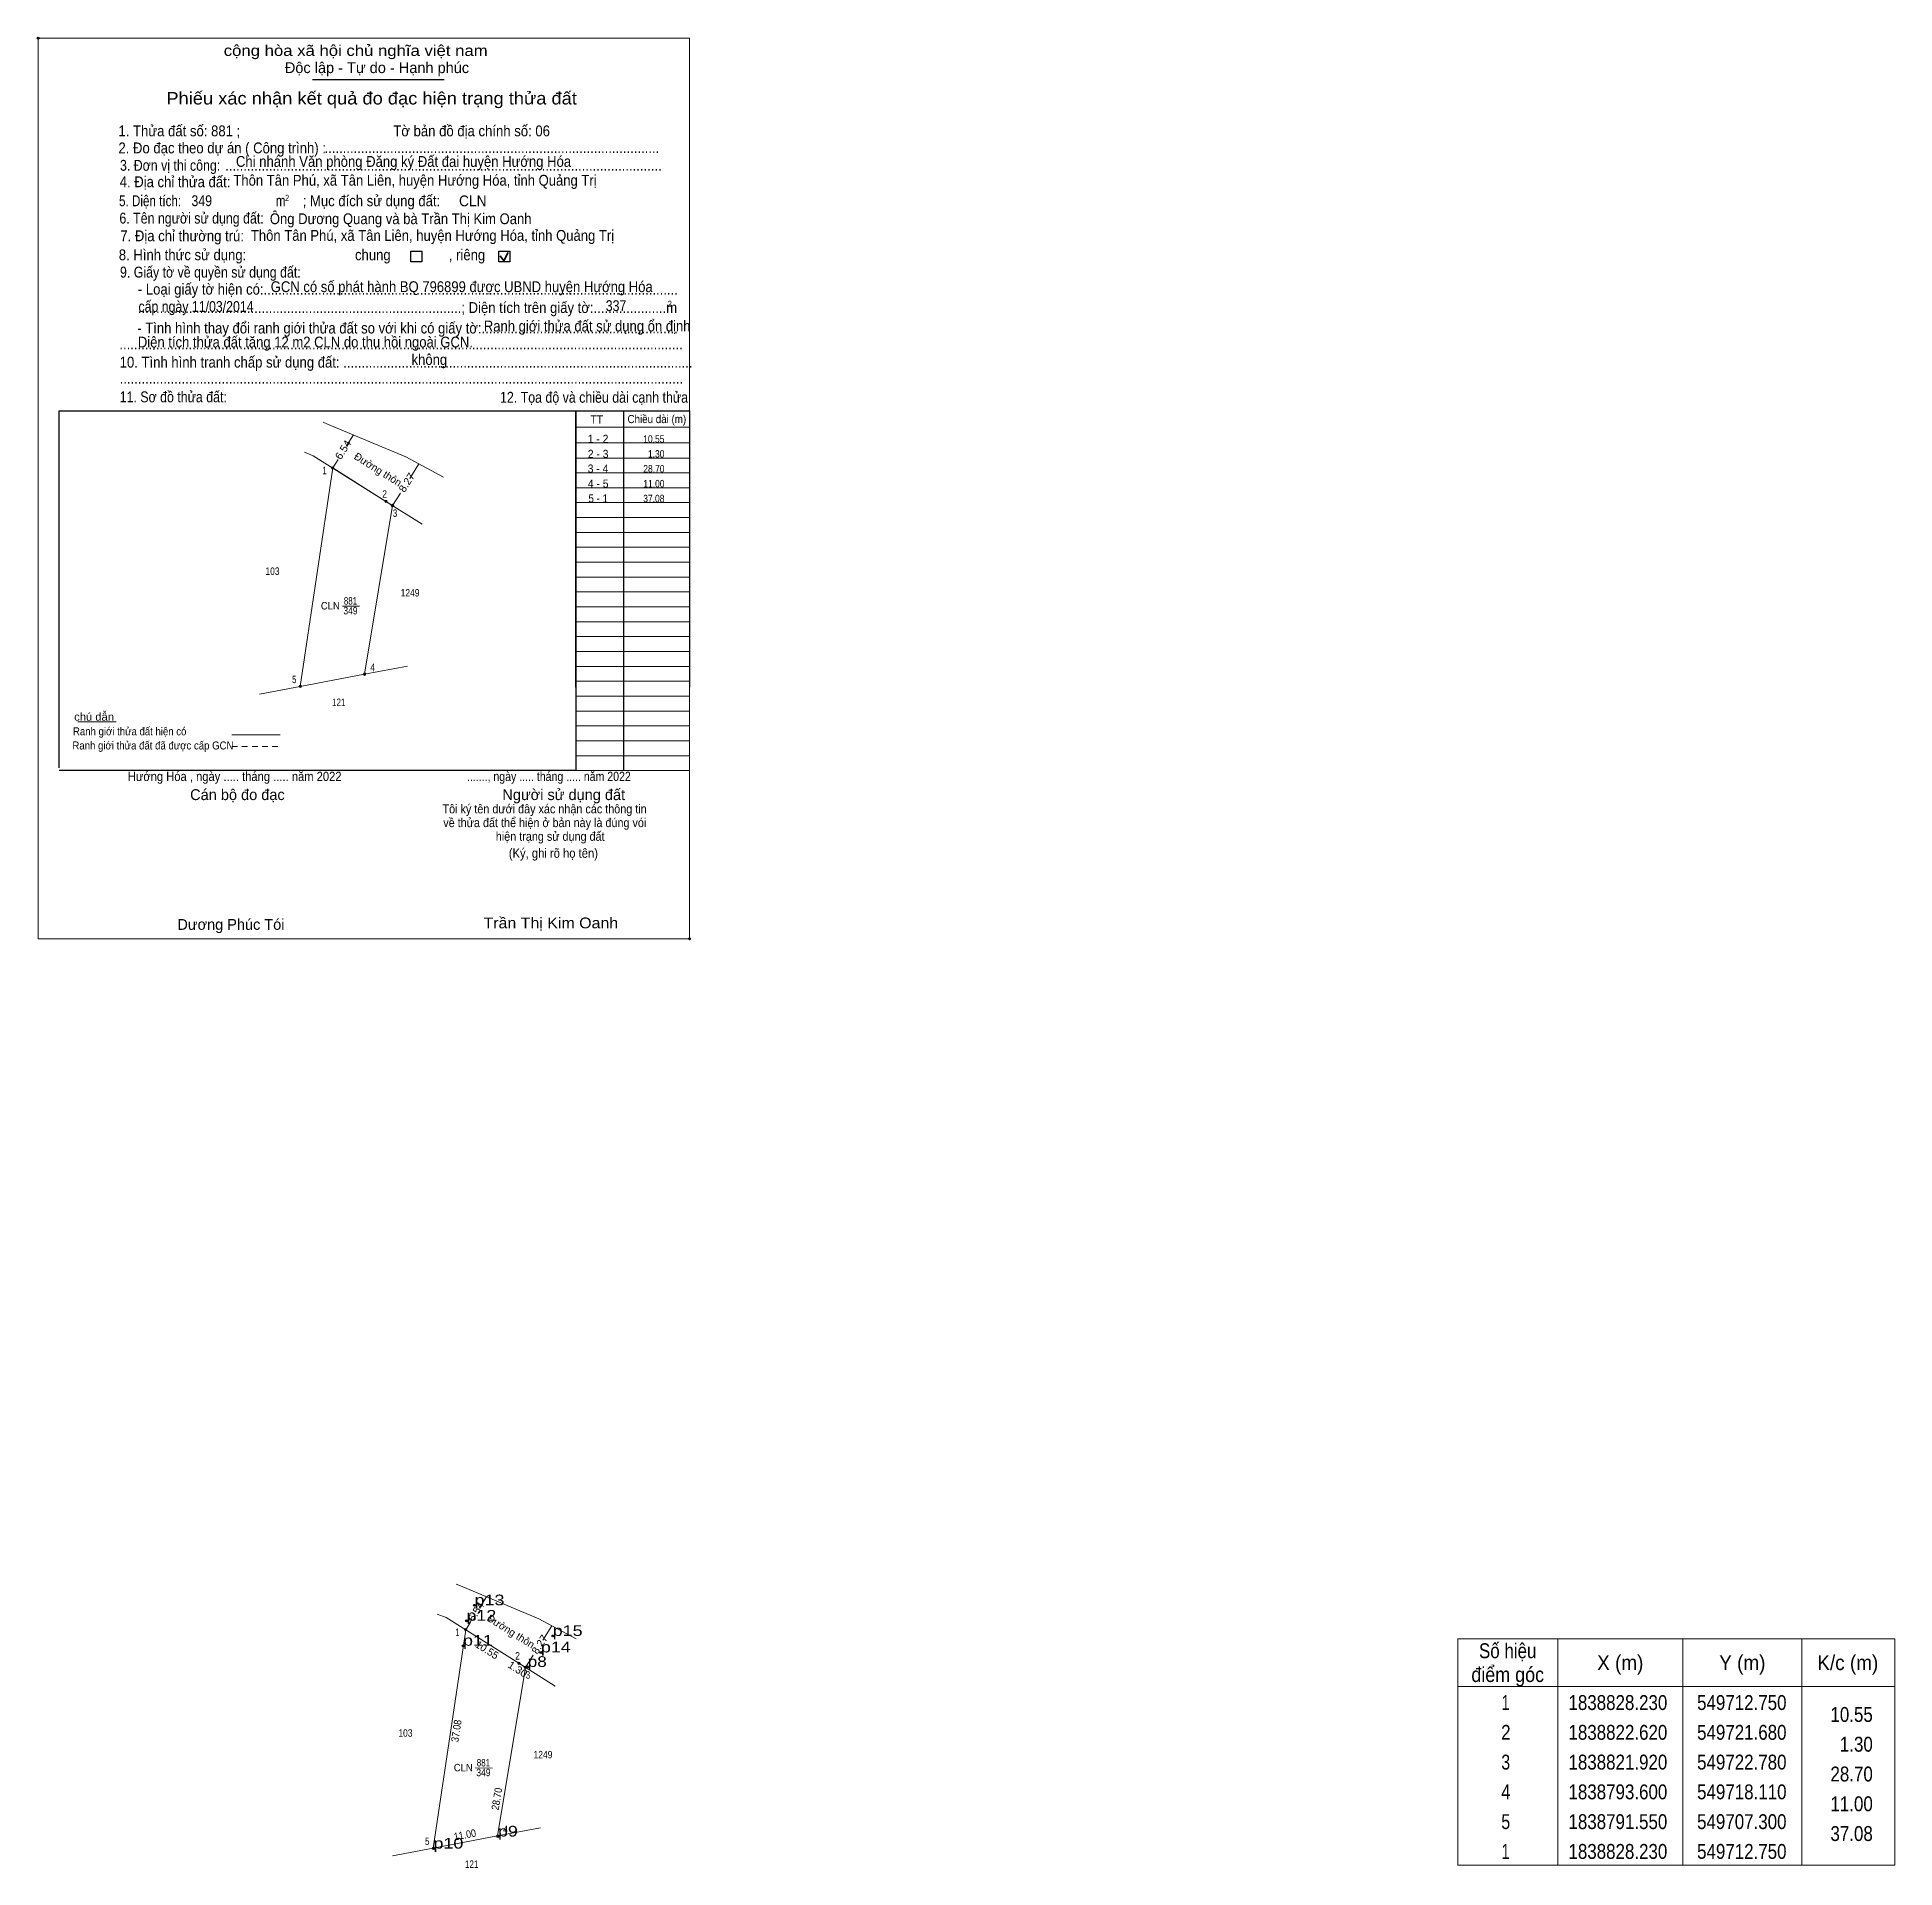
# Model space of a CAD drawing. Header units: metres. Extents: x 549641 to 549953, y 1838788 to 1839096.
import ezdxf
from ezdxf.enums import TextEntityAlignment as Align

# ---------------------------------------------------------------- set-up
doc = ezdxf.new("R2010")
doc.units = ezdxf.units.M
doc.header["$LTSCALE"] = 0.63
doc.header["$PDMODE"] = 32
doc.header["$PDSIZE"] = 0.315
doc.linetypes.add('SHORT_DASHED', pattern=[2.7, 1.5, -1.2])
for name, color, linetype, lineweight in [('1', 7, 'Continuous', 13), ('10', 7, 'Continuous', 13), ('15', 7, 'Continuous', 13), ('17', 7, 'Continuous', 13), ('2', 7, 'Continuous', 25), ('30', 7, 'Continuous', 13), ('33', 7, 'Continuous', 13), ('6', 7, 'Continuous', 13), ('63', 7, 'Continuous', 13)]:
    doc.layers.add(name, color=color, linetype=linetype, lineweight=lineweight)
doc.layers.add('12', color=7, linetype='Continuous')
doc.layers.add('7', color=7, linetype='Continuous')

msp = doc.modelspace()

# ---------------------------------------------------------------- hatches: boundary and pattern name
at = {"layer": '63'}
for points in [[(549690.63, 1839023.35, 1), (549690.23, 1839023.35, 1)], [(549699.56, 1839017.74, 1), (549699.16, 1839017.74, 1)], [(549700.66, 1839017.04, 1), (549700.26, 1839017.04, 1)], [(549695.99, 1838988.72, 1), (549695.59, 1838988.72, 1)], [(549685.18, 1838986.67, 1), (549684.78, 1838986.67, 1)], [(549712.95, 1838828.23, 1), (549712.55, 1838828.23, 1)], [(549721.88, 1838822.62, 1), (549721.48, 1838822.62, 1)], [(549722.98, 1838821.92, 1), (549722.58, 1838821.92, 1)], [(549707.5, 1838791.55, 1), (549707.1, 1838791.55, 1)], [(549718.31, 1838793.6, 1), (549717.91, 1838793.6, 1)]]:
    msp.add_hatch(color=256, dxfattribs=at).paths.add_polyline_path(points)

# ---------------------------------------------------------------- linework, layer by layer
at = {"layer": '1'}
for p, q in [((549690.43, 1839023.35), (549684.98, 1838986.67)), ((549712.75, 1838828.23), (549707.3, 1838791.55))]:
    msp.add_line(p, q, dxfattribs=at)
for points in [[(549690.43, 1839023.35), (549699.36, 1839017.74), (549700.46, 1839017.04), (549695.79, 1838988.72), (549684.98, 1838986.67)], [(549712.75, 1838828.23), (549721.68, 1838822.62), (549722.78, 1838821.92), (549718.11, 1838793.6), (549707.3, 1838791.55)]]:
    msp.add_lwpolyline(points, close=True, dxfattribs=at)
at = {"layer": '10'}
for p, q in [((549684.98, 1838986.67), (549678.13, 1838985.37)), ((549707.3, 1838791.55), (549700.45, 1838790.25))]:
    msp.add_line(p, q, dxfattribs=at)
at = {"layer": '15'}
for p, q in [((549700.46, 1839017.04), (549695.79, 1838988.72)), ((549684.98, 1838986.67), (549695.79, 1838988.72)), ((549695.79, 1838988.72), (549703, 1838990.08)), ((549722.78, 1838821.92), (549718.11, 1838793.6)), ((549718.11, 1838793.6), (549725.32, 1838794.96)), ((549707.3, 1838791.55), (549718.11, 1838793.6))]:
    msp.add_line(p, q, dxfattribs=at)
at = {"layer": '17'}
msp.add_line((549647.62, 1838980.72), (549654.07, 1838980.72), dxfattribs=at)
at = {"layer": '2'}
for p, q in [((549687.02, 1839088.6), (549709.13, 1839088.6)), ((549644.52, 1839032.94), (549731.27, 1839032.94)), ((549644.52, 1838973.01), (549644.52, 1839032.94)), ((549731.27, 1839032.94), (549731.27, 1838972.52)), ((549731.27, 1838972.52), (549644.52, 1838972.52))]:
    msp.add_line(p, q, dxfattribs=at)
at = {"layer": '2', "lineweight": 35}
for p, q in [((549718.52, 1839058.96), (549719.14, 1839058.15)), ((549719.14, 1839058.15), (549719.9, 1839059.51))]:
    msp.add_line(p, q, dxfattribs=at)
at = {"layer": '2', "lineweight": 13}
msp.add_lwpolyline([(549640.96, 1839095.54), (549750.32, 1839095.54), (549750.32, 1838944.29), (549640.96, 1838944.29)], close=True, dxfattribs=at)
at = {"layer": '2'}
for points in [[(549703.53, 1839059.74), (549705.41, 1839059.74), (549705.41, 1839057.99), (549703.53, 1839057.99)], [(549718.31, 1839059.74), (549720.19, 1839059.74), (549720.19, 1839057.99), (549718.31, 1839057.99)]]:
    msp.add_lwpolyline(points, close=True, dxfattribs=at)
for p in [(549640.96, 1839095.54), (549750.31, 1838944.29)]:
    msp.add_point(p, dxfattribs=at)
at = {"layer": '30', "lineweight": 25}
for p, q in [((549731.27, 1838986.56), (549731.27, 1839032.94)), ((549739.23, 1839032.94), (549739.23, 1838972.52))]:
    msp.add_line(p, q, dxfattribs=at)
at = {"layer": '30'}
for p, q in [((549731.27, 1839030.21), (549750.32, 1839030.21)), ((549731.27, 1839027.56), (549750.32, 1839027.56)), ((549731.22, 1839025.01), (549750.27, 1839025.01)), ((549731.27, 1839022.52), (549750.32, 1839022.52)), ((549731.27, 1839020.02), (549750.32, 1839020.02)), ((549731.27, 1839017.52), (549750.32, 1839017.52)), ((549731.27, 1839015.02), (549750.32, 1839015.02)), ((549731.27, 1839012.52), (549750.32, 1839012.52)), ((549731.27, 1839010.02), (549750.32, 1839010.02)), ((549731.27, 1839007.52), (549750.32, 1839007.52)), ((549731.27, 1839005.02), (549750.32, 1839005.02)), ((549731.27, 1839002.52), (549750.32, 1839002.52)), ((549731.27, 1839000.02), (549750.32, 1839000.02)), ((549731.27, 1838997.52), (549750.32, 1838997.52)), ((549731.27, 1838995.02), (549750.32, 1838995.02)), ((549731.27, 1838992.52), (549750.32, 1838992.52)), ((549731.27, 1838990.02), (549750.32, 1838990.02)), ((549731.27, 1838987.52), (549750.32, 1838987.52)), ((549731.27, 1838985.02), (549750.32, 1838985.02)), ((549731.27, 1838982.52), (549750.32, 1838982.52)), ((549731.27, 1838982.51), (549750.32, 1838982.51)), ((549731.27, 1838980.02), (549750.32, 1838980.02)), ((549731.27, 1838977.52), (549750.32, 1838977.52)), ((549731.27, 1838975.02), (549750.32, 1838975.02)), ((549731.27, 1838972.52), (549750.32, 1838972.52))]:
    msp.add_line(p, q, dxfattribs=at)
at = {"layer": '30', "lineweight": 25}
msp.add_lwpolyline([(549731.27, 1839032.94), (549750.32, 1839032.94), (549750.32, 1838986.56)], dxfattribs=at)
at = {"layer": '33'}
for points in [[(549709, 1839021.81), (549702.71, 1839025.19), (549689.57, 1839030.72), (549688.83, 1839031.04)], [(549705.45, 1839013.89), (549699.36, 1839017.74), (549687.17, 1839025.4), (549685.67, 1839025.99)], [(549731.32, 1838826.69), (549725.03, 1838830.07), (549711.89, 1838835.6), (549711.15, 1838835.92)], [(549727.77, 1838818.77), (549721.68, 1838822.62), (549709.49, 1838830.28), (549707.99, 1838830.87)]]:
    msp.add_lwpolyline(points, dxfattribs=at)
at = {"layer": '6'}
msp.add_line((549673.48, 1838978.54), (549681.62, 1838978.54), dxfattribs=at)
at = {"layer": '6', "linetype": 'SHORT_DASHED'}
msp.add_line((549673.48, 1838976.55), (549681.62, 1838976.55), dxfattribs=at)
at = {"layer": '63'}
for p, q in [((549693.91, 1839028.89), (549692.76, 1839027.06)), ((549691.32, 1839024.77), (549690.43, 1839023.35)), ((549704.9, 1839024.02), (549703.36, 1839021.59)), ((549701.78, 1839019.11), (549700.46, 1839017.04)), ((549692.05, 1839000.14), (549694.91, 1839000.13)), ((549716.23, 1838833.77), (549715.08, 1838831.94)), ((549713.64, 1838829.65), (549712.75, 1838828.23)), ((549727.22, 1838828.9), (549725.68, 1838826.47)), ((549896.1, 1838826.71), (549896.1, 1838788.71)), ((549917.1, 1838826.71), (549917.1, 1838788.71)), ((549937.1, 1838826.71), (549937.1, 1838788.71)), ((549724.1, 1838823.99), (549722.78, 1838821.92)), ((549879.3, 1838818.71), (549952.7, 1838818.71)), ((549714.37, 1838805.02), (549717.23, 1838805.01))]:
    msp.add_line(p, q, dxfattribs=at)
msp.add_lwpolyline([(549879.3, 1838826.71), (549952.7, 1838826.71), (549952.7, 1838788.71), (549879.3, 1838788.71)], close=True, dxfattribs=at)
for centre in [(549690.43, 1839023.35), (549699.36, 1839017.74), (549700.46, 1839017.04), (549695.79, 1838988.72), (549684.98, 1838986.67), (549712.75, 1838828.23), (549721.68, 1838822.62), (549722.78, 1838821.92), (549707.3, 1838791.55), (549718.11, 1838793.6)]:
    msp.add_circle(centre, 0.2, dxfattribs=at)
at = {"layer": '7'}
for p in [(549714.24, 1838832.34), (549712.87, 1838829.75), (549727.36, 1838827.19), (549712.31, 1838825.55), (549725.37, 1838824.43), (549723.17, 1838821.99), (549718.17, 1838793.51), (549707.34, 1838791.48)]:
    msp.add_point(p, dxfattribs=at)

# ---------------------------------------------------------------- texts
at = {"layer": '1'}
for s, width, p in [('103', 0.85, (549680.315, 1839005.39)), ('CLN', 0.95, (549690.025, 1838999.58)), ('881', 0.8, (549693.41, 1839000.4)), ('1249', 0.85, (549703.41, 1839001.76)), ('349', 0.85, (549693.41, 1838998.76)), ('121', 0.8, (549691.44, 1838983.37)), ('103', 0.85, (549702.635, 1838810.27)), ('1249', 0.85, (549725.73, 1838806.64)), ('CLN', 0.95, (549712.345, 1838804.46)), ('349', 0.85, (549715.73, 1838803.64)), ('881', 0.8, (549715.73, 1838805.28)), ('121', 0.8, (549713.76, 1838788.25))]:
    msp.add_text(s, height=1.25, dxfattribs=dict(at, width=width)).set_placement(p, align=Align.CENTER)
at = {"layer": '10'}
for s, height, width, p in [('1 - 2', 1.364, 0.95, (549734.98, 1839027.56)), ('2 - 3', 1.364, 0.95, (549734.99, 1839025.03)), ('3 - 4', 1.364, 0.95, (549734.97, 1839022.56)), ('4 - 5', 1.364, 0.95, (549735.005, 1839020.04)), ('5 - 1', 1.36, 0.9, (549735, 1839017.56))]:
    msp.add_text(s, height=height, dxfattribs=dict(at, width=width)).set_placement(p, align=Align.CENTER)
at = {"layer": '12'}
for s, width, p in [('p13', 1.25, (549714.24, 1838832.34)), ('p12', 1.25, (549712.87, 1838829.75)), ('p11', 1.25, (549712.3, 1838825.55)), ('p14', 1.25, (549725.37, 1838824.43)), ('p15', 1.25, (549727.36, 1838827.19)), ('p8', 1.2, (549723.16, 1838821.99)), ('p9', 1.25, (549718.17, 1838793.51)), ('p10', 1.25, (549707.34, 1838791.48))]:
    msp.add_text(s, height=1.8, dxfattribs=dict(at, width=width)).set_placement(p)
at = {"layer": '2'}
for s, height, width, p in [('cộng hòa xã hội chủ nghĩa việt nam', 1.825, 1.15, (549672.13, 1839092.54)), ('1. Thửa đất số: 881 ;                                          Tờ bản đồ địa chính số: 06', 1.83, 0.9, (549654.45, 1839079.04)), ('2. Đo đạc theo dự án ( Công trình) : ', 1.827, 0.9, (549654.45, 1839076.18)), ('Chi nhánh Văn phòng Đăng ký Đất đai huyện Hướng Hóa', 1.825, 0.9, (549674.18, 1839073.91)), ('............................................................................................', 1.827, 0.9, (549689.05, 1839076.24)), ('4. Địa chỉ thửa đất:', 1.827, 0.9, (549654.66, 1839070.49)), ('3. Đơn vị thi công:', 1.827, 0.85, (549654.71, 1839073.26)), ('........................................................................................................................', 1.827, 0.9, (549672.36, 1839073.26)), ('Thôn Tân Phú, xã Tân Liên, huyện Hướng Hóa, tỉnh Quảng Trị', 1.82, 0.9, (549673.75, 1839070.75)), ('; Mục đích sử dụng đất:', 1.825, 0.9, (549685.39, 1839067.3)), ('5. Diện tích:', 1.827, 0.8, (549654.55, 1839067.3)), ('6. Tên người sử dụng đất:', 1.827, 0.85, (549654.61, 1839064.39)), ('349', 1.82, 0.85, (549666.71, 1839067.32)), ('Ông Dương Quang và bà Trần Thị Kim Oanh', 1.82, 0.9, (549679.87, 1839064.29)), ('m', 1.825, 0.8, (549680.87, 1839067.3)), ('2', 1.043, 0.8, (549682.43, 1839068.17)), (' CLN', 1.82, 0.95, (549710.99, 1839067.29)), ('7. Địa chỉ thường trú:', 1.827, 0.9, (549654.77, 1839061.42)), ('Thôn Tân Phú, xã Tân Liên, huyện Hướng Hóa, tỉnh Quảng Trị', 1.82, 0.9, (549676.69, 1839061.49)), ('8. Hình thức sử dụng:', 1.827, 0.9, (549654.51, 1839058.23)), ('chung                , riêng', 1.825, 0.9, (549694.17, 1839058.23)), ('9. Giấy tờ về quyền sử dụng đất:', 1.827, 0.85, (549654.71, 1839055.32)), ('     - Loại giấy tờ hiện có:..................................................................................................................', 1.825, 0.9, (549654.66, 1839052.46)), ('GCN có số phát hành BQ 796899 được UBND huyện Hướng Hóa ', 1.82, 0.9, (549680.02, 1839052.88)), ('cấp ngày 11/03/2014', 1.82, 0.85, (549657.81, 1839049.55)), ('     .........................................................................................; Diện tích trên giấy tờ:....................m', 1.825, 0.9, (549654.66, 1839049.37)), ('337', 1.82, 0.85, (549736.27, 1839049.69)), ('2', 1.043, 0.8, (549746.69, 1839050.4)), ('     - Tình hình thay đổi ranh giới thửa đất so với khi có giấy tờ:......................................................', 1.825, 0.9, (549654.56, 1839045.93)), ('Ranh giới thửa đất sử dụng ổn định', 1.82, 0.9, (549715.8, 1839046.27)), ('Diện tích thửa đất tăng 12 m2 CLN do thu hồi ngoài GCN.', 1.82, 0.9, (549657.71, 1839043.58)), ('...........................................................................................................................................................', 1.825, 0.9, (549654.61, 1839043.28)), ('10. Tình hình tranh chấp sử dụng đất: ................................................................................................', 1.827, 0.9, (549654.66, 1839040.2)), ('không', 1.825, 0.9, (549703.66, 1839040.64)), ('11. Sơ đồ thửa đất:', 1.827, 0.85, (549654.66, 1839034.37)), ('...........................................................................................................................................................', 1.825, 0.9, (549654.66, 1839037.5)), ('12. Tọa độ và chiều dài cạnh thửa', 1.83, 0.85, (549718.51, 1839034.3)), ('Hướng Hóa , ngày ..... tháng ..... năm 2022', 1.56, 0.9, (549656.02, 1838970.77)), ('......., ngày ..... tháng ..... năm 2022', 1.56, 0.85, (549712.97, 1838970.77)), ('(Ký, ghi rõ họ tên)', 1.565, 0.9, (549719.99, 1838957.88)), ('Trần Thị Kim Oanh', 1.82, 1.1, (549715.74, 1838946.03))]:
    msp.add_text(s, height=height, dxfattribs=dict(at, width=width)).set_placement(p)
for s, height, p in [('Độc lập - Tự do - Hạnh phúc', 1.825, (549682.39, 1839089.66)), ('Cán bộ đo đạc', 1.825, (549666.49, 1838967.57)), ('Người sử dụng đất', 1.825, (549718.91, 1838967.57)), ('Dương Phúc Tói', 1.82, (549664.35, 1838945.78))]:
    msp.add_text(s, height=height, dxfattribs=at).set_placement(p)
for s, height, width, p in [('Phiếu xác nhận kết quả đo đạc hiện trạng thửa đất', 2.086, 1.1, (549696.96, 1839084.39)), ('Tôi ký tên dưới đây xác nhận các thông tin', 1.508, 0.9, (549726, 1838965.34)), ('về thửa đất thể hiện ở bản này là đúng vói', 1.508, 0.9, (549726.035, 1838963.03)), ('hiện trạng sử dụng đất', 1.508, 0.9, (549726.94, 1838960.73))]:
    msp.add_text(s, height=height, dxfattribs=dict(at, width=width)).set_placement(p, align=Align.CENTER)
msp.add_text('.', height=0.5216, dxfattribs=at).set_placement((549750.2961, 1838944), align=Align.CENTER)
at = {"layer": '30'}
for s, height, width, p in [('TT', 1.36, 0.95, (549733.71, 1839030.8)), ('Chiều dài (m)', 1.364, 0.9, (549739.92, 1839030.88))]:
    msp.add_text(s, height=height, dxfattribs=dict(at, width=width)).set_placement(p)
at = {"layer": '6'}
for s, height, width, p in [('chú dẫn', 1.337, 1.05, (549647.02, 1838980.9)), ('Ranh giới thửa đất hiện có ', 1.337, 0.9, (549646.82, 1838978.45)), ('Ranh giới thửa đất đã được cấp GCN', 1.34, 0.9, (549646.72, 1838976.07))]:
    msp.add_text(s, height=height, dxfattribs=dict(at, width=width)).set_placement(p)
at = {"layer": '63'}
for s, height, width, p in [('10.55', 1.25, 0.85, (549746.12, 1839027.59)), ('1.30', 1.25, 0.85, (549746.12, 1839025.09)), (' 1', 1.25, 0.75, (549689.39, 1839022.3)), ('28.70', 1.25, 0.85, (549746.13, 1839022.59)), (' 2', 1.25, 0.85, (549699.53, 1839018.35)), ('11.00', 1.25, 0.85, (549746.13, 1839020.09)), (' 3', 1.25, 0.8, (549701.26, 1839015.14)), ('37.08', 1.25, 0.85, (549746.12, 1839017.59)), (' 5', 1.25, 0.8, (549684.34, 1838987.21)), (' 4', 1.25, 0.85, (549697.52, 1838989.22)), (' 1', 1.25, 0.75, (549711.71, 1838827.18)), (' 2', 1.25, 0.85, (549721.85, 1838823.23)), (' 3', 1.25, 0.8, (549723.58, 1838820.02)), ('10.55', 2.5, 0.85, (549949, 1838812.76)), ('1.30', 2.5, 0.85, (549949, 1838807.76)), ('28.70', 2.5, 0.85, (549949, 1838802.76)), ('11.00', 2.5, 0.85, (549949, 1838797.76)), (' 4', 1.25, 0.85, (549719.84, 1838794.1)), ('37.08', 2.5, 0.85, (549949, 1838792.76)), (' 5', 1.25, 0.8, (549706.66, 1838792.09))]:
    msp.add_text(s, height=height, dxfattribs=dict(at, width=width)).set_placement(p, align=Align.RIGHT)
for s, rotation, width, p in [('6.54', 57.865, 1.05, (549692.6964, 1839026.0726)), ('8.27', 57.539, 1.05, (549703.3839, 1839020.5696)), ('6.54', 57.865, 1.05, (549715.0164, 1838830.9526)), ('8.27', 57.539, 1.05, (549725.7039, 1838825.4496)), ('1.30', 327.529, 1.05, (549721.1395, 1838821.0931)), ('37.08', 81.549, 0.9, (549711.7968, 1838811.1631)), ('28.70', 80.636, 0.9, (549718.5922, 1838799.7333)), ('11.00', 10.738, 0.9, (549712.7286, 1838793.19))]:
    msp.add_text(s, height=1.25, rotation=rotation, dxfattribs=dict(at, width=width)).set_placement(p, align=Align.CENTER)
for s, p in [('Đường thôn', (549697.6875, 1839022.5674)), ('Đường thôn', (549720.0075, 1838827.4474)), ('10.55', (549716.0075, 1838824.3193))]:
    msp.add_text(s, height=1.25, rotation=327.862, dxfattribs=at).set_placement(p, align=Align.CENTER)
for s, width, p in [('Số hiệu', 0.85, (549887.7, 1838823.46)), ('X (m)', 0.95, (549906.6, 1838821.46)), ('Y (m)', 0.95, (549927.095, 1838821.46)), ('K/c (m)', 0.95, (549944.8, 1838821.46)), ('điểm góc', 0.9, (549887.7, 1838819.46)), (' 1', 0.75, (549886.995, 1838814.76)), ('1838828.230', 0.85, (549906.2, 1838814.76)), ('549712.750', 0.85, (549927.005, 1838814.76)), (' 2', 0.85, (549887, 1838809.76)), ('1838822.620', 0.85, (549906.2, 1838809.76)), ('549721.680', 0.85, (549927.005, 1838809.76)), (' 3', 0.8, (549887, 1838804.76)), ('1838821.920', 0.85, (549906.2, 1838804.76)), ('549722.780', 0.85, (549927.005, 1838804.76)), (' 4', 0.85, (549886.995, 1838799.76)), ('1838793.600', 0.85, (549906.2, 1838799.76)), ('549718.110', 0.85, (549927.005, 1838799.76)), (' 5', 0.8, (549887, 1838794.76)), ('1838791.550', 0.85, (549906.2, 1838794.76)), ('549707.300', 0.85, (549927.005, 1838794.76)), (' 1', 0.75, (549886.995, 1838789.76)), ('1838828.230', 0.85, (549906.2, 1838789.76)), ('549712.750', 0.85, (549927.005, 1838789.76))]:
    msp.add_text(s, height=2.5, dxfattribs=dict(at, width=width)).set_placement(p, align=Align.CENTER)

doc.saveas('drawing.dxf')
